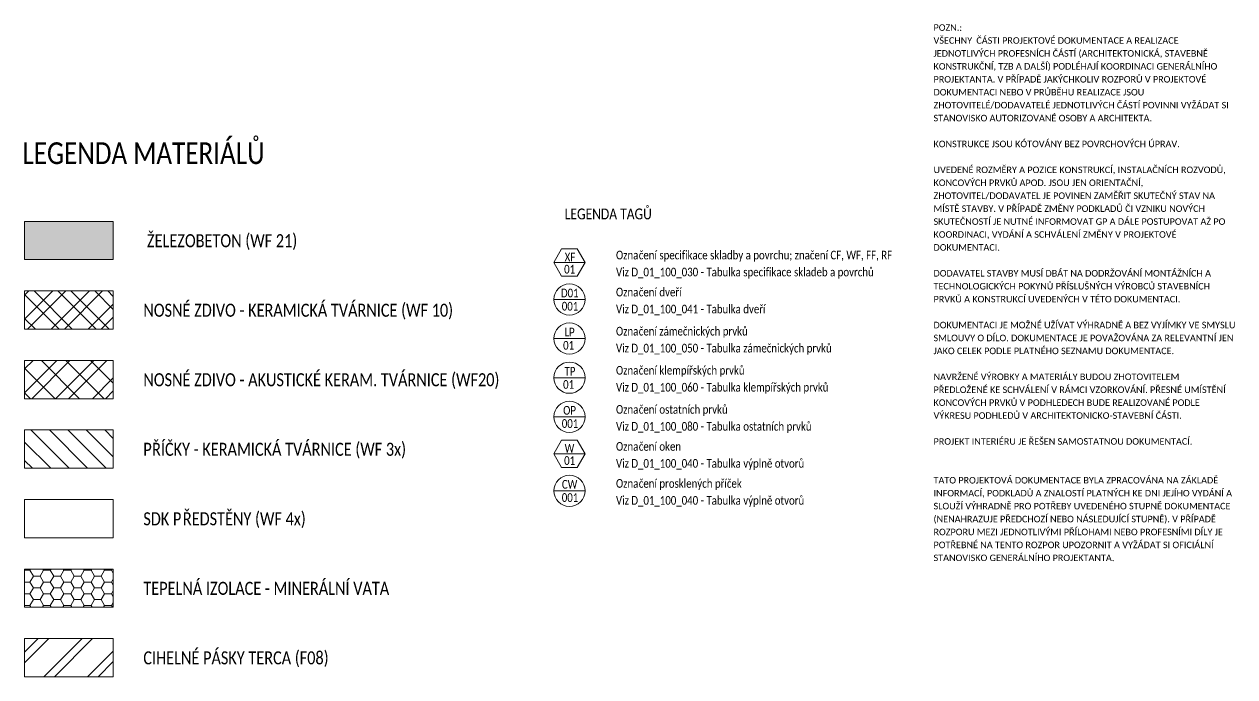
# Model space of a CAD drawing. Header units: millimetres. Extents: x -2533 to 40625, y -3604 to 14792.
# Drawn here: x 26693 to 40625, y -2985 to 4524 of the extents above; entities that cross this region are included whole.
import ezdxf

# ---------------------------------------------------------------- set-up
doc = ezdxf.new("R2010")
doc.units = ezdxf.units.MM
for name, color, linetype, lineweight in [('A-DETL-____-THIN', 9, 'Continuous', 9), ('A-DETL-GENF-OTLN', 9, 'Continuous', 9), ('G-____-____-TEXT', 9, 'Continuous', 5)]:
    doc.layers.add(name, color=color, linetype=linetype, lineweight=lineweight)
doc.styles.add('Calibri_1', font='calibri.ttf', dxfattribs={"width": 0.8, "height": 250})
doc.styles.add('Calibri_2', font='calibri.ttf', dxfattribs={"width": 0.8, "height": 150})
doc.styles.add('Calibri_3', font='calibri.ttf', dxfattribs={"width": 0.8, "height": 125})
doc.styles.add('Calibri_4', font='calibri.ttf', dxfattribs={"width": 0.8, "height": 100})
doc.styles.add('Calibri_5', font='calibri.ttf', dxfattribs={"height": 75})

msp = doc.modelspace()

# ---------------------------------------------------------------- hatches: boundary and pattern name
at = {"layer": 'A-DETL-GENF-OTLN'}
msp.add_hatch(color=254, dxfattribs=at).paths.add_polyline_path([(27717.2, 1815.2), (27717.2, 2255.2), (26697.2, 2255.2), (26697.2, 1815.2)])
at = {"layer": 'A-DETL-GENF-OTLN', "lineweight": 5}
h = msp.add_hatch(dxfattribs=at)
h.set_pattern_fill('FP_6', color=250, style=0, pattern_type=2)
h.set_pattern_definition([(45, (23868.06, 0), (-212.132, 212.132), []), (45, (24018.06, 0), (-212.132, 212.132), []), (315, (23868.06, 0), (212.132, 212.132), []), (315, (24018.06, 0), (212.132, 212.132), [])])
h.paths.add_polyline_path([(27717.2, 1015.2), (27717.2, 1455.2), (26697.2, 1455.2), (26697.2, 1015.2)])
h = msp.add_hatch(dxfattribs=at)
h.set_pattern_fill('FP_10', color=250, style=0, pattern_type=2)
h.set_pattern_definition([(45, (23868.06, 0), (-212.132, 212.132), []), (45, (24018.06, 0), (-212.132, 212.132), []), (315, (23868.06, 0), (141.421, 141.421), [])])
h.paths.add_polyline_path([(27717.2, 215.2), (27717.2, 655.2), (26697.2, 655.2), (26697.2, 215.2)])
h = msp.add_hatch(dxfattribs=at)
h.set_pattern_fill('FP_7', color=250, style=0, pattern_type=2)
h.set_pattern_definition([(135, (23868.06, 0), (-106.066, -106.066), [])])
h.paths.add_polyline_path([(27717.2, -584.8), (27717.2, -144.8), (26697.2, -144.8), (26697.2, -584.8)])
h = msp.add_hatch(dxfattribs=at)
h.set_pattern_fill('FP_9', color=250, style=0, pattern_type=2)
h.set_pattern_definition([(0, (23868.065, 0), (117.188, 67.658), [78.125, -156.25]), (120, (23868.065, 0), (-117.1875, 67.6588), [78.125, -156.25]), (60, (23868.065, 0), (0.0005, 135.3168), [0, -156.25, 78.125, 0])])
h.paths.add_polyline_path([(27717.2, -2184.8), (27717.2, -1744.8), (26697.2, -1744.8), (26697.2, -2184.8)])
h = msp.add_hatch(dxfattribs=at)
h.set_pattern_fill('FP_8', color=250, style=0, pattern_type=2)
h.set_pattern_definition([(45, (23868.06, 0), (-251.447, 251.447), []), (45, (23868.06, 381), (-251.447, 251.447), [])])
h.paths.add_polyline_path([(27717.2, -2984.8), (27717.2, -2544.8), (26697.2, -2544.8), (26697.2, -2984.8)])

# ---------------------------------------------------------------- linework, layer by layer
at = {"layer": 'A-DETL-____-THIN'}
for p, q in [((27717.2, 2255.2), (26697.2, 2255.2)), ((26697.2, 2255.2), (26697.2, 1815.2)), ((27717.2, 1815.2), (27717.2, 2255.2)), ((26697.2, 1815.2), (27717.2, 1815.2)), ((32877.4, 1938.6), (32787.4, 1782.7)), ((32877.4, 1938.6), (33057.4, 1938.6)), ((33057.4, 1938.6), (33147.4, 1782.7)), ((33147.4, 1782.7), (32787.4, 1782.7)), ((32877.4, 1626.8), (32787.4, 1782.7)), ((33057.4, 1626.8), (33147.4, 1782.7)), ((32877.4, 1626.8), (33057.4, 1626.8)), ((27717.2, 1455.2), (26697.2, 1455.2)), ((26697.2, 1455.2), (26697.2, 1015.2)), ((27717.2, 1015.2), (27717.2, 1455.2)), ((33147.4, 1356.8), (32787.4, 1356.8)), ((26697.2, 1015.2), (27717.2, 1015.2)), ((33147.4, 906.8), (32787.4, 906.8)), ((27717.2, 655.2), (26697.2, 655.2)), ((26697.2, 655.2), (26697.2, 215.2)), ((27717.2, 215.2), (27717.2, 655.2)), ((33147.4, 456.8), (32787.4, 456.8)), ((26697.2, 215.2), (27717.2, 215.2)), ((33147.4, 6.8), (32787.4, 6.8)), ((27717.2, -144.8), (26697.2, -144.8)), ((26697.2, -144.8), (26697.2, -584.8)), ((27717.2, -584.8), (27717.2, -144.8)), ((32877.4, -263.2), (32787.4, -419.1)), ((32877.4, -263.2), (33057.4, -263.2)), ((33057.4, -263.2), (33147.4, -419.1)), ((33147.4, -419.1), (32787.4, -419.1)), ((32877.4, -575), (32787.4, -419.1)), ((33057.4, -575), (33147.4, -419.1)), ((26697.2, -584.8), (27717.2, -584.8)), ((32877.4, -575), (33057.4, -575)), ((27717.2, -944.8), (26697.2, -944.8)), ((26697.2, -944.8), (26697.2, -1384.8)), ((27717.2, -1384.8), (27717.2, -944.8)), ((33147.4, -845), (32787.4, -845)), ((26697.2, -1384.8), (27717.2, -1384.8)), ((27717.2, -1744.8), (26697.2, -1744.8)), ((26697.2, -1744.8), (26697.2, -2184.8)), ((27717.2, -2184.8), (27717.2, -1744.8)), ((26697.2, -2184.8), (27717.2, -2184.8)), ((27717.2, -2544.8), (26697.2, -2544.8)), ((26697.2, -2544.8), (26697.2, -2984.8)), ((27717.2, -2984.8), (27717.2, -2544.8)), ((26697.2, -2984.8), (27717.2, -2984.8))]:
    msp.add_line(p, q, dxfattribs=at)
for centre in [(32967.4, 1356.8), (32967.4, 906.8), (32967.4, 456.8), (32967.4, 6.8), (32967.4, -845)]:
    msp.add_circle(centre, 180, dxfattribs=at)

# ---------------------------------------------------------------- texts
at = {"layer": 'G-____-____-TEXT', "color": 7, "lineweight": 9, "attachment_point": 1}
for s, insert, char_height, width, style in [('POZN.: ', (37157.8, 4523.2), 75, 448.945, 'Calibri_5'), ('VŠECHNY ', (37157.8, 4374.4), 75, 597.257, 'Calibri_5'), ('ČÁSTI PROJEKTOVÉ DOKUMENTACE A REALIZACE ', (37650.6, 4374.4), 75, 2978.269, 'Calibri_5'), ('JEDNOTLIVÝCH PROFESNÍCH ČÁSTÍ (ARCHITEKTONICKÁ, STAVEBNĚ ', (37157.8, 4225.6), 75, 4028.48, 'Calibri_5'), ('KONSTRUKČNÍ, TZB A DALŠÍ) PODLÉHAJÍ KOORDINACI GENERÁLNÍHO ', (37157.8, 4076.8), 75, 4164.767, 'Calibri_5'), ('PROJEKTANTA. V\xa0PŘÍPADĚ JAKÝCHKOLIV ROZPORŮ V\xa0PROJEKTOVÉ ', (37157.8, 3927.9), 75, 4004.429, 'Calibri_5'), ('DOKUMENTACI NEBO V\xa0PRŮBĚHU REALIZACE JSOU ', (37157.8, 3779.1), 75, 3106.539, 'Calibri_5'), ('ZHOTOVITELÉ/DODAVATELÉ JEDNOTLIVÝCH ČÁSTÍ POVINNI VYŽÁDAT SI ', (37157.8, 3630.3), 75, 4337.129, 'Calibri_5'), ('STANOVISKO AUTORIZOVANÉ OSOBY A ARCHITEKTA.', (37157.8, 3481.4), 75, 3178.691, 'Calibri_5'), ('LEGENDA MATERIÁL', (26671.7, 3164.8), 250, 3136.202, 'Calibri_1'), ('Ů', (29259.3, 3164.8), 250, 243.713, 'Calibri_1'), ('KONSTRUKCE JSOU KÓTOVÁNY BEZ POVRCHOVÝCH ÚPRAV. ', (37157.8, 3183.8), 75, 3627.636, 'Calibri_5'), ('UVEDENÉ ROZMĚRY A POZICE KONSTRUKCÍ, INSTALAČNÍCH ROZVODŮ, ', (37157.8, 2886.1), 75, 4293.037, 'Calibri_5'), ('KONCOVÝCH PRVKŮ APOD. JSOU JEN ORIENTAČNÍ, ', (37157.8, 2737.3), 75, 3094.514, 'Calibri_5'), ('ZHOTOVITEL/DODAVATEL JE POVINEN ZAMĚŘIT SKUTEČNÝ STAV NA ', (37157.8, 2588.5), 75, 4132.699, 'Calibri_5'), ('LEGENDA TAG', (32913.1, 2403.4), 125, 1093.502, 'Calibri_3'), ('Ů', (33815.3, 2403.4), 125, 121.857, 'Calibri_3'), ('MÍSTĚ STAVBY. V PŘÍPADĚ ZMĚNY PODKLADŮ ČI VZNIKU NOVÝCH ', (37157.8, 2439.6), 75, 3980.378, 'Calibri_5'), ('SKUTEČNOSTÍ JE NUTNÉ INFORMOVAT GP A DÁLE POSTUPOVAT AŽ PO ', (37157.8, 2290.8), 75, 4285.02, 'Calibri_5'), (' ŽELEZOBETON (WF 21)', (28063.6, 2108), 150, 2244.725, 'Calibri_2'), ('KOORDINACI, VYDÁNÍ A SCHVÁLENÍ ZMĚNY V PROJEKTOVÉ ', (37157.8, 2142), 75, 3571.518, 'Calibri_5'), ('DOKUMENTACI. ', (37157.8, 1993.2), 75, 1002.109, 'Calibri_5'), ('XF', (32912.7, 1895.6), 100, 150.717, 'Calibri_4'), ('Ozna', (33503.6, 1917.8), 100, 317.468, 'Calibri_4'), ('čení specifikace skladby a povrchu; značení CF, WF, FF, RF', (33765.5, 1917.8), 100, 3601.18, 'Calibri_4'), ('01', (32906.7, 1755.1), 100, 153.924, 'Calibri_4'), ('Viz D_01_100_030 - Tabulka specifikace skladeb a povrchů', (33503.6, 1722.6), 100, 3655.695, 'Calibri_4'), ('DODAVATEL STAVBY MUSÍ DBÁT NA DODRŽOVÁNÍ MONTÁŽNÍCH A ', (37157.8, 1695.5), 75, 4072.573, 'Calibri_5'), ('TECHNOLOGICKÝCH POKYNŮ PŘÍSLUŠNÝCH VÝROBCŮ STAVEBNÍCH ', (37157.8, 1546.7), 75, 4072.573, 'Calibri_5'), ('D01', (32869.9, 1481.4), 100, 250.126, 'Calibri_4'), ('Ozna', (33503.6, 1491.9), 100, 317.468, 'Calibri_4'), ('čení dveří', (33765.5, 1491.9), 100, 609.283, 'Calibri_4'), ('PRVKŮ A KONSTRUKCÍ UVEDENÝCH V TÉTO DOKUMENTACI.', (37157.8, 1397.8), 75, 3599.577, 'Calibri_5'), ('NOSNÉ ZDIVO - KERAMICKÁ TVÁRNICE (WF 10)', (28063.6, 1308), 150, 4502.277, 'Calibri_2'), ('001', (32879.7, 1329.2), 100, 230.886, 'Calibri_4'), ('Viz D_01_100_041 - Tabulka dveří', (33503.6, 1296.8), 100, 2119.662, 'Calibri_4'), ('DOKUMENTACI JE MOŽNÉ UŽÍVAT VÝHRADNĚ A BEZ VYJÍMKY VE SMYSLU ', (37157.8, 1100.2), 75, 4401.264, 'Calibri_5'), ('LP', (32910.7, 1031.4), 100, 144.304, 'Calibri_4'), ('Ozna', (33503.6, 1041.9), 100, 317.468, 'Calibri_4'), ('čení zámečnických prvků', (33765.5, 1041.9), 100, 1545.653, 'Calibri_4'), ('01', (32894.7, 879.2), 100, 153.924, 'Calibri_4'), ('Viz D_01_100_050 - Tabulka zámečnických prvků', (33503.6, 846.8), 100, 3056.033, 'Calibri_4'), ('SMLOUVY O DÍLO. DOKUMENTACE JE POVAŽOVÁNA ZA RELEVANTNÍ JEN ', (37157.8, 951.4), 75, 4401.264, 'Calibri_5'), ('JAKO CELEK PODLE PLATNÉHO SEZNAMU DOKUMENTACE.', (37157.8, 802.5), 75, 3515.4, 'Calibri_5'), ('TP', (32910.7, 581.4), 100, 153.924, 'Calibri_4'), ('Ozna', (33503.6, 591.9), 100, 317.468, 'Calibri_4'), ('čení klempířských prvků', (33765.5, 591.9), 100, 1503.966, 'Calibri_4'), ('NOSNÉ ZDIVO - AKUSTICKÉ KERAM. TVÁRNICE (WF20)', (28063.6, 508), 150, 5175.695, 'Calibri_2'), ('01', (32894.7, 429.2), 100, 153.924, 'Calibri_4'), ('NAVRŽENÉ VÝROBKY A MATERIÁLY BUDOU ZHOTOVITELEM ', (37157.8, 504.9), 75, 3615.611, 'Calibri_5'), ('Viz D_01_100_060 - Tabulka klempířských prvků', (33503.6, 396.8), 100, 3014.345, 'Calibri_4'), ('PŘEDLOŽENÉ KE SCHVÁLENÍ V RÁMCI VZORKOVÁNÍ. PŘESNÉ UMÍSTĚNÍ ', (37157.8, 356), 75, 4285.02, 'Calibri_5'), ('Ozna', (33503.6, 141.9), 100, 317.468, 'Calibri_4'), ('čení ostatních prvků', (33765.5, 141.9), 100, 1260.253, 'Calibri_4'), ('KONCOVÝCH PRVKŮ V PODHLEDECH BUDE REALIZOVANÉ PODLE ', (37157.8, 207.2), 75, 3924.26, 'Calibri_5'), ('OP', (32895.7, 131.4), 100, 182.785, 'Calibri_4'), ('VÝKRESU PODHLEDŮ V ARCHITEKTONICKO-STAVEBNÍ ČÁSTI. ', (37157.8, 58.4), 75, 3647.678, 'Calibri_5'), ('001', (32879.7, -20.8), 100, 230.886, 'Calibri_4'), ('Viz D_01_100_080 - Tabulka ostatních prvků', (33503.6, -53.2), 100, 2770.632, 'Calibri_4'), ('ŘÍČKY - KERAMICKÁ TVÁRNICE (WF 3x)', (28164.2, -292), 150, 3681.349, 'Calibri_2'), ('čení oken', (33765.5, -284), 100, 599.662, 'Calibri_4'), ('PROJEKT INTERIÉRU JE ŘEŠEN SAMOSTATNOU DOKUMENTACÍ.', (37157.8, -239.3), 75, 3775.948, 'Calibri_5'), ('P', (28063.6, -292), 150, 121.856, 'Calibri_2'), ('W', (32912.7, -306.1), 100, 137.89, 'Calibri_4'), ('Ozna', (33503.6, -284), 100, 317.468, 'Calibri_4'), ('01', (32906.7, -446.6), 100, 153.924, 'Calibri_4'), ('Viz D_01_100_040 - Tabulka výplně otvorů', (33503.6, -479.1), 100, 2668.016, 'Calibri_4'), ('TATO PROJEKTOVÁ DOKUMENTACE BYLA ZPRACOVÁNA NA ZÁKLADĚ ', (37157.8, -685.7), 75, 4176.792, 'Calibri_5'), ('CW', (32880.7, -720.3), 100, 221.266, 'Calibri_4'), ('Ozna', (33503.6, -709.9), 100, 317.468, 'Calibri_4'), ('čení prosklených příček', (33765.5, -709.9), 100, 1462.278, 'Calibri_4'), ('INFORMACÍ, PODKLADŮ A ZNALOSTÍ PLATNÝCH KE DNI JEJÍHO VYDÁNÍ A ', (37157.8, -834.6), 75, 4377.214, 'Calibri_5'), ('001', (32879.7, -872.5), 100, 230.886, 'Calibri_4'), ('Viz D_01_100_040 - Tabulka výplně otvorů', (33503.6, -905), 100, 2668.016, 'Calibri_4'), ('SLOUŽÍ VÝHRADNĚ PRO POTŘEBY UVEDENÉHO STUPNĚ DOKUMENTACE ', (37157.8, -983.4), 75, 4369.197, 'Calibri_5'), ('SDK P', (28063.6, -1092), 150, 551.561, 'Calibri_2'), ('ŘEDSTĚNY (WF 4x)', (28518.7, -1092), 150, 1789.367, 'Calibri_2'), ('(NENAHRAZUJE PŘEDCHOZÍ NEBO NÁSLEDUJÍCÍ STUPNĚ). V PŘÍPADĚ ', (37157.8, -1132.2), 75, 4140.716, 'Calibri_5'), ('ROZPORU MEZI JEDNOTLIVÝMI PŘÍLOHAMI NEBO PROFESNÍMI DÍLY JE ', (37157.8, -1281.1), 75, 4256.961, 'Calibri_5'), ('POTŘEBNÉ NA TENTO ROZPOR UPOZORNIT A VYŽÁDAT SI OFICIÁLNÍ ', (37157.8, -1429.9), 75, 4108.648, 'Calibri_5'), ('STANOVISKO GENERÁLNÍHO PROJEKTANTA.', (37157.8, -1578.7), 75, 2633.543, 'Calibri_5'), ('TEPELNÁ IZOLACE - MINERÁLNÍ VATA', (28063.6, -1892), 150, 3572.32, 'Calibri_2'), ('CIHELNÉ PÁSKY TERCA (F08)', (28063.6, -2692), 150, 2693.67, 'Calibri_2')]:
    msp.add_mtext(s, dxfattribs=dict(at, insert=insert, char_height=char_height, width=width, style=style))

doc.saveas('drawing.dxf')
